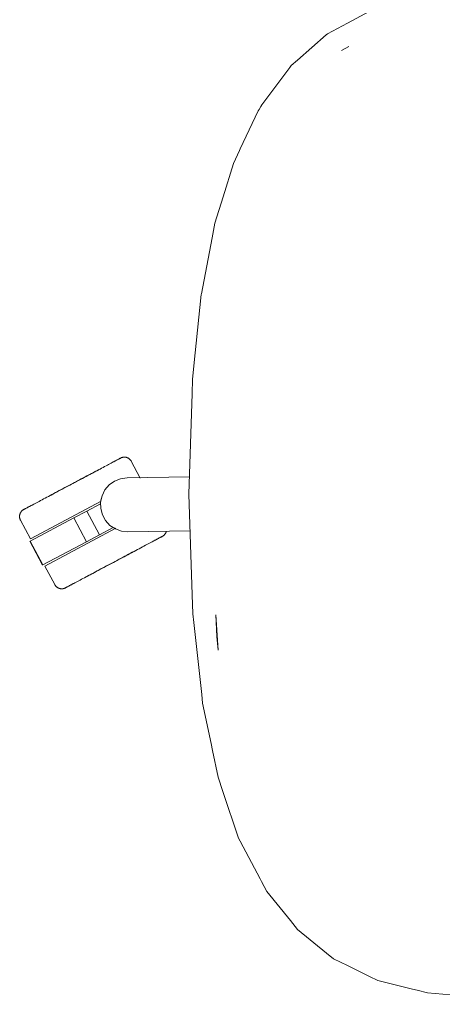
# Model space of a CAD drawing. Header units: millimetres. Extents: x 155927 to 295199, y -4084 to 97293.
# Drawn here: x 201344 to 201564, y 12467 to 12973 of the extents above; entities that cross this region are included whole.
import ezdxf

# ---------------------------------------------------------------- set-up
doc = ezdxf.new("R2010")
doc.units = ezdxf.units.MM
doc.header["$MEASUREMENT"] = 0
doc.layers.add('G-IMPT', color=8, linetype='CONTINUOUS', lineweight=9)
doc.layers.add('I-FURN', color=8, linetype='CONTINUOUS', lineweight=9)

msp = doc.modelspace()

# ---------------------------------------------------------------- linework, layer by layer
at = {"layer": 'G-IMPT'}
for p, q in [((201525.13, 12977.23), (201513.89, 12971.22)), ((201513.89, 12971.22), (201503.46, 12965.64)), ((201488.01, 12952.03), (201502.79, 12965.05)), ((201502.79, 12965.05), (201503.46, 12965.64)), ((201510.76, 12957.02), (201514.65, 12958.98)), ((201510.76, 12957.02), (201513.06, 12958.2)), ((201513.06, 12958.2), (201514.65, 12958.98)), ((201469.45, 12928.7), (201484.02, 12948.19)), ((201484.02, 12948.19), (201484.75, 12949.16)), ((201488.01, 12952.03), (201484.75, 12949.16)), ((201468.99, 12927.92), (201468.05, 12926.35)), ((201469.45, 12928.7), (201468.99, 12927.92)), ((201467.63, 12925.64), (201458.36, 12906)), ((201467.63, 12925.64), (201468.05, 12926.35)), ((201454.74, 12898.32), (201457.93, 12905.08)), ((201458.36, 12906), (201457.93, 12905.08)), ((201454.74, 12898.32), (201449.42, 12881.04)), ((201449.42, 12881.04), (201445.23, 12867.44)), ((201445.23, 12867.44), (201443.77, 12859.83)), ((201443.06, 12856.17), (201443.77, 12859.83)), ((201443.06, 12856.17), (201438.2, 12830.79)), ((201438.11, 12830.33), (201434.28, 12793.34)), ((201438.11, 12830.33), (201438.2, 12830.79)), ((201434.28, 12793.34), (201433.55, 12786.27)), ((201433.33, 12779.01), (201433.55, 12786.27)), ((201431.71, 12726.85), (201433.33, 12779.01)), ((201433.42, 12674.66), (201431.71, 12726.85)), ((201433.42, 12674.66), (201433.74, 12664.72)), ((201434.22, 12660.35), (201433.74, 12664.72)), ((201434.22, 12660.35), (201438.35, 12622.9)), ((201445.62, 12664.19), (201446.87, 12645.91)), ((201445.62, 12664.19), (201446.26, 12652.85)), ((201446.87, 12645.91), (201446.26, 12652.85)), ((201438.84, 12618.49), (201438.35, 12622.9)), ((201443.19, 12597.54), (201438.84, 12618.49)), ((201443.19, 12597.54), (201443.95, 12593.86)), ((201443.95, 12593.86), (201446.82, 12580.04)), ((201449.34, 12572.61), (201446.82, 12580.04)), ((201449.34, 12572.61), (201457.49, 12548.52)), ((201458.36, 12546.86), (201457.49, 12548.52)), ((201468.66, 12527.35), (201458.36, 12546.86)), ((201468.66, 12527.35), (201469.39, 12525.97)), ((201472.09, 12520.84), (201469.39, 12525.97)), ((201472.09, 12520.84), (201484.3, 12505.71)), ((201488.06, 12501.05), (201484.3, 12505.71)), ((201503.01, 12488.88), (201488.06, 12501.05)), ((201503.01, 12488.88), (201506.66, 12485.9)), ((201506.66, 12485.9), (201513.83, 12482.37)), ((201525.3, 12476.73), (201513.83, 12482.37)), ((201525.3, 12476.73), (201529.66, 12474.58)), ((201529.66, 12474.58), (201547.6, 12470.18)), ((201547.6, 12470.18), (201549.97, 12469.6)), ((201555.26, 12468.3), (201549.97, 12469.6)), ((201571.14, 12466.86), (201555.26, 12468.3))]:
    msp.add_line(p, q, dxfattribs=at)
at = {"layer": 'I-FURN'}
for p, q in [((201395.78, 12745.27), (201395.98, 12745.38)), ((201396.07, 12745.43), (201395.89, 12745.33)), ((201395.98, 12745.38), (201396.14, 12745.46)), ((201396.21, 12745.5), (201396.07, 12745.43)), ((201396.14, 12745.46), (201396.26, 12745.53)), ((201396.31, 12745.56), (201396.21, 12745.5)), ((201396.26, 12745.53), (201396.34, 12745.57)), ((201396.37, 12745.59), (201396.31, 12745.56)), ((201396.34, 12745.57), (201396.38, 12745.6)), ((201396.39, 12745.6), (201396.37, 12745.59)), ((201396.38, 12745.6), (201396.39, 12745.6)), ((201396.39, 12745.6), (201396.53, 12745.67)), ((201396.53, 12745.67), (201396.68, 12745.74)), ((201396.68, 12745.74), (201396.83, 12745.8)), ((201396.83, 12745.8), (201396.98, 12745.85)), ((201396.98, 12745.85), (201397.14, 12745.9)), ((201397.14, 12745.9), (201397.29, 12745.95)), ((201397.29, 12745.95), (201397.45, 12745.98)), ((201397.45, 12745.98), (201397.61, 12746.01)), ((201397.61, 12746.01), (201397.77, 12746.04)), ((201397.77, 12746.04), (201397.93, 12746.05)), ((201397.93, 12746.05), (201398.09, 12746.07)), ((201398.09, 12746.07), (201398.25, 12746.07)), ((201398.25, 12746.07), (201398.41, 12746.07)), ((201398.41, 12746.07), (201398.57, 12746.06)), ((201398.57, 12746.06), (201398.73, 12746.05)), ((201398.73, 12746.05), (201398.89, 12746.02)), ((201398.89, 12746.02), (201399.05, 12746)), ((201399.05, 12746), (201399.21, 12745.96)), ((201399.21, 12745.96), (201399.36, 12745.92)), ((201399.36, 12745.92), (201399.52, 12745.88)), ((201399.52, 12745.88), (201399.67, 12745.82)), ((201399.67, 12745.82), (201399.82, 12745.77)), ((201399.82, 12745.77), (201399.97, 12745.7)), ((201399.97, 12745.7), (201400.11, 12745.63)), ((201400.11, 12745.63), (201400.25, 12745.55)), ((201400.25, 12745.55), (201400.39, 12745.47)), ((201400.39, 12745.47), (201400.53, 12745.39)), ((201400.53, 12745.39), (201400.66, 12745.29)), ((201386.48, 12740.33), (201385.67, 12739.9)), ((201387.27, 12740.75), (201386.48, 12740.33)), ((201388.03, 12741.15), (201387.27, 12740.75)), ((201388.77, 12741.54), (201388.03, 12741.15)), ((201389.47, 12741.92), (201388.77, 12741.54)), ((201390.15, 12742.28), (201389.47, 12741.92)), ((201390.8, 12742.63), (201390.15, 12742.28)), ((201391.42, 12742.95), (201390.8, 12742.63)), ((201392, 12743.26), (201391.42, 12742.95)), ((201391.69, 12743.1), (201392.26, 12743.4)), ((201392.55, 12743.56), (201392, 12743.26)), ((201392.26, 12743.4), (201392.79, 12743.69)), ((201393.07, 12743.83), (201392.55, 12743.56)), ((201392.79, 12743.69), (201393.29, 12743.95)), ((201393.55, 12744.09), (201393.07, 12743.83)), ((201393.29, 12743.95), (201393.76, 12744.2)), ((201394, 12744.33), (201393.55, 12744.09)), ((201393.76, 12744.2), (201394.19, 12744.43)), ((201394.41, 12744.54), (201394, 12744.33)), ((201394.19, 12744.43), (201394.58, 12744.64)), ((201394.78, 12744.74), (201394.41, 12744.54)), ((201394.58, 12744.64), (201394.94, 12744.83)), ((201395.11, 12744.92), (201394.78, 12744.74)), ((201394.94, 12744.83), (201395.26, 12745)), ((201395.41, 12745.08), (201395.11, 12744.92)), ((201395.26, 12745), (201395.54, 12745.14)), ((201395.67, 12745.22), (201395.41, 12745.08)), ((201395.54, 12745.14), (201395.78, 12745.27)), ((201395.89, 12745.33), (201395.67, 12745.22)), ((201400.66, 12745.29), (201400.79, 12745.2)), ((201400.79, 12745.2), (201400.91, 12745.09)), ((201400.91, 12745.09), (201401.03, 12744.99)), ((201401.03, 12744.99), (201401.15, 12744.87)), ((201401.15, 12744.87), (201401.26, 12744.76)), ((201401.26, 12744.76), (201401.37, 12744.63)), ((201401.37, 12744.63), (201401.47, 12744.51)), ((201401.47, 12744.51), (201401.56, 12744.38)), ((201401.56, 12744.38), (201401.66, 12744.25)), ((201401.66, 12744.25), (201401.74, 12744.11)), ((201401.74, 12744.11), (201401.82, 12743.97)), ((201401.82, 12743.97), (201401.84, 12743.93)), ((201406.54, 12735.09), (201401.84, 12743.93)), ((201375.98, 12734.75), (201376.96, 12735.27)), ((201377.49, 12735.55), (201376.51, 12735.03)), ((201376.96, 12735.27), (201377.94, 12735.79)), ((201378.46, 12736.06), (201377.49, 12735.55)), ((201377.94, 12735.79), (201378.9, 12736.3)), ((201379.42, 12736.57), (201378.46, 12736.06)), ((201378.9, 12736.3), (201379.85, 12736.81)), ((201380.36, 12737.08), (201379.42, 12736.57)), ((201379.85, 12736.81), (201380.79, 12737.3)), ((201381.29, 12737.57), (201380.36, 12737.08)), ((201380.79, 12737.3), (201381.71, 12737.79)), ((201382.21, 12738.06), (201381.29, 12737.57)), ((201381.71, 12737.79), (201382.62, 12738.28)), ((201383.1, 12738.53), (201382.21, 12738.06)), ((201382.62, 12738.28), (201383.51, 12738.75)), ((201383.98, 12739), (201383.1, 12738.53)), ((201383.51, 12738.75), (201384.38, 12739.21)), ((201384.84, 12739.45), (201383.98, 12739)), ((201384.38, 12739.21), (201385.22, 12739.66)), ((201385.67, 12739.9), (201384.84, 12739.45)), ((201396.31, 12734.84), (201399.65, 12735.31)), ((201399.65, 12735.31), (201431.99, 12735.87)), ((201367.52, 12730.25), (201366.53, 12729.72)), ((201366.98, 12729.96), (201367.98, 12730.49)), ((201368.51, 12730.78), (201367.52, 12730.25)), ((201367.98, 12730.49), (201368.97, 12731.02)), ((201369.52, 12731.31), (201368.51, 12730.78)), ((201368.97, 12731.02), (201369.98, 12731.55)), ((201370.52, 12731.84), (201369.52, 12731.31)), ((201369.98, 12731.55), (201370.98, 12732.09)), ((201371.52, 12732.38), (201370.52, 12731.84)), ((201370.98, 12732.09), (201371.99, 12732.62)), ((201372.53, 12732.91), (201371.52, 12732.38)), ((201371.99, 12732.62), (201372.99, 12733.16)), ((201373.53, 12733.44), (201372.53, 12732.91)), ((201372.99, 12733.16), (201373.99, 12733.69)), ((201374.53, 12733.98), (201373.53, 12733.44)), ((201373.99, 12733.69), (201374.99, 12734.22)), ((201375.53, 12734.5), (201374.53, 12733.98)), ((201374.99, 12734.22), (201375.98, 12734.75)), ((201376.51, 12735.03), (201375.53, 12734.5)), ((201388.24, 12729.06), (201390.44, 12731.63)), ((201390.44, 12731.63), (201393.18, 12733.59)), ((201393.18, 12733.59), (201396.31, 12734.84)), ((201358.13, 12725.26), (201357.28, 12724.81)), ((201359, 12725.72), (201358.13, 12725.26)), ((201359.89, 12726.19), (201359, 12725.72)), ((201360.79, 12726.67), (201359.89, 12726.19)), ((201360.3, 12726.41), (201361.22, 12726.9)), ((201361.72, 12727.16), (201360.79, 12726.67)), ((201361.22, 12726.9), (201362.14, 12727.39)), ((201362.65, 12727.66), (201361.72, 12727.16)), ((201362.14, 12727.39), (201363.09, 12727.89)), ((201363.6, 12728.17), (201362.65, 12727.66)), ((201363.09, 12727.89), (201364.05, 12728.4)), ((201364.57, 12728.68), (201363.6, 12728.17)), ((201364.05, 12728.4), (201365.02, 12728.92)), ((201365.54, 12729.2), (201364.57, 12728.68)), ((201365.02, 12728.92), (201365.99, 12729.44)), ((201366.53, 12729.72), (201365.54, 12729.2)), ((201365.99, 12729.44), (201366.98, 12729.96)), ((201385.98, 12722.76), (201386.73, 12726.05)), ((201386.73, 12726.05), (201388.24, 12729.06)), ((201348.1, 12719.92), (201348.51, 12720.14)), ((201348.75, 12720.27), (201348.32, 12720.04)), ((201348.51, 12720.14), (201348.96, 12720.38)), ((201349.21, 12720.51), (201348.75, 12720.27)), ((201348.96, 12720.38), (201349.44, 12720.63)), ((201349.71, 12720.78), (201349.21, 12720.51)), ((201349.44, 12720.63), (201349.96, 12720.91)), ((201349.6, 12703.73), (201386.32, 12723.25)), ((201350.25, 12721.06), (201349.71, 12720.78)), ((201349.96, 12720.91), (201350.51, 12721.2)), ((201350.82, 12721.37), (201350.25, 12721.06)), ((201350.51, 12721.2), (201351.09, 12721.51)), ((201351.42, 12721.69), (201350.82, 12721.37)), ((201352.05, 12722.02), (201351.42, 12721.69)), ((201352.72, 12722.38), (201352.05, 12722.02)), ((201353.41, 12722.75), (201352.72, 12722.38)), ((201354.13, 12723.13), (201353.41, 12722.75)), ((201354.88, 12723.53), (201354.13, 12723.13)), ((201355.66, 12723.94), (201354.88, 12723.53)), ((201356.46, 12724.37), (201355.66, 12723.94)), ((201357.28, 12724.81), (201356.46, 12724.37)), ((201378.77, 12718.11), (201385.91, 12721.9)), ((201386.04, 12719.39), (201385.98, 12722.76)), ((201343.98, 12715.43), (201343.99, 12715.6)), ((201343.98, 12715.27), (201343.98, 12715.43)), ((201343.98, 12715.11), (201343.98, 12715.27)), ((201343.99, 12714.95), (201343.98, 12715.11)), ((201343.99, 12715.6), (201344, 12715.76)), ((201344, 12715.76), (201344.02, 12715.92)), ((201344.02, 12715.92), (201344.05, 12716.07)), ((201344.05, 12716.07), (201344.09, 12716.23)), ((201344.09, 12716.23), (201344.13, 12716.39)), ((201344.13, 12716.39), (201344.17, 12716.54)), ((201344.17, 12716.54), (201344.22, 12716.7)), ((201344.22, 12716.7), (201344.28, 12716.85)), ((201344.28, 12716.85), (201344.35, 12716.99)), ((201344.35, 12716.99), (201344.42, 12717.14)), ((201344.42, 12717.14), (201344.49, 12717.28)), ((201344.49, 12717.28), (201344.58, 12717.42)), ((201344.58, 12717.42), (201344.66, 12717.56)), ((201344.66, 12717.56), (201344.75, 12717.69)), ((201344.75, 12717.69), (201344.85, 12717.82)), ((201344.85, 12717.82), (201344.96, 12717.94)), ((201344.96, 12717.94), (201345.06, 12718.06)), ((201345.06, 12718.06), (201345.18, 12718.18)), ((201345.18, 12718.18), (201345.29, 12718.29)), ((201345.29, 12718.29), (201345.41, 12718.39)), ((201345.41, 12718.39), (201345.54, 12718.49)), ((201345.54, 12718.49), (201345.67, 12718.59)), ((201345.67, 12718.59), (201345.8, 12718.68)), ((201345.8, 12718.68), (201345.94, 12718.77)), ((201345.94, 12718.77), (201346.08, 12718.85)), ((201346.08, 12718.85), (201346.12, 12718.87)), ((201346.16, 12718.89), (201346.12, 12718.87)), ((201346.12, 12718.87), (201346.14, 12718.88)), ((201346.12, 12718.87), (201346.12, 12718.87)), ((201346.14, 12718.88), (201346.2, 12718.91)), ((201346.25, 12718.94), (201346.16, 12718.89)), ((201346.2, 12718.91), (201346.3, 12718.96)), ((201346.37, 12719), (201346.25, 12718.94)), ((201346.3, 12718.96), (201346.44, 12719.04)), ((201346.53, 12719.09), (201346.37, 12719)), ((201346.44, 12719.04), (201346.62, 12719.13)), ((201346.73, 12719.19), (201346.53, 12719.09)), ((201346.62, 12719.13), (201346.84, 12719.25)), ((201346.97, 12719.32), (201346.73, 12719.19)), ((201346.84, 12719.25), (201347.1, 12719.39)), ((201347.25, 12719.47), (201346.97, 12719.32)), ((201347.1, 12719.39), (201347.39, 12719.55)), ((201347.57, 12719.64), (201347.25, 12719.47)), ((201347.39, 12719.55), (201347.73, 12719.72)), ((201347.92, 12719.83), (201347.57, 12719.64)), ((201347.73, 12719.72), (201348.1, 12719.92)), ((201348.32, 12720.04), (201347.92, 12719.83)), ((201372.12, 12714.57), (201378.77, 12718.11)), ((201385.34, 12705.74), (201378.77, 12718.11)), ((201386.9, 12716.13), (201386.04, 12719.39)), ((201388.52, 12713.17), (201386.9, 12716.13)), ((201344.01, 12714.79), (201343.99, 12714.95)), ((201344.04, 12714.63), (201344.01, 12714.79)), ((201344.07, 12714.47), (201344.04, 12714.63)), ((201344.1, 12714.32), (201344.07, 12714.47)), ((201344.14, 12714.16), (201344.1, 12714.32)), ((201344.19, 12714.01), (201344.14, 12714.16)), ((201344.25, 12713.86), (201344.19, 12714.01)), ((201344.31, 12713.71), (201344.25, 12713.86)), ((201344.38, 12713.56), (201344.31, 12713.71)), ((201344.45, 12713.42), (201344.38, 12713.56)), ((201344.45, 12713.42), (201349.6, 12703.73)), ((201349.42, 12702.5), (201372.12, 12714.57)), ((201378.7, 12702.21), (201372.12, 12714.57)), ((201390.8, 12710.68), (201388.52, 12713.17)), ((201393.61, 12708.82), (201390.8, 12710.68)), ((201357.11, 12689.6), (201393.86, 12709.14)), ((201385.34, 12705.74), (201378.7, 12702.21)), ((201392.48, 12709.54), (201385.34, 12705.74)), ((201396.79, 12707.67), (201393.61, 12708.82)), ((201400.14, 12707.33), (201396.79, 12707.67)), ((201432.33, 12707.89), (201400.14, 12707.33)), ((201417.81, 12704.89), (201417.67, 12704.81)), ((201417.73, 12704.85), (201417.86, 12704.91)), ((201417.91, 12704.94), (201417.81, 12704.89)), ((201417.86, 12704.91), (201417.94, 12704.96)), ((201417.97, 12704.97), (201417.91, 12704.94)), ((201417.94, 12704.96), (201417.98, 12704.98)), ((201417.99, 12704.98), (201417.97, 12704.97)), ((201417.98, 12704.98), (201417.99, 12704.98)), ((201418.02, 12705), (201417.99, 12704.98)), ((201418.16, 12705.08), (201418.02, 12705)), ((201418.3, 12705.17), (201418.16, 12705.08)), ((201418.43, 12705.26), (201418.3, 12705.17)), ((201418.56, 12705.36), (201418.43, 12705.26)), ((201418.69, 12705.46), (201418.56, 12705.36)), ((201418.81, 12705.56), (201418.69, 12705.46)), ((201418.93, 12705.67), (201418.81, 12705.56)), ((201419.04, 12705.79), (201418.93, 12705.67)), ((201419.15, 12705.91), (201419.04, 12705.79)), ((201419.25, 12706.03), (201419.15, 12705.91)), ((201419.35, 12706.16), (201419.25, 12706.03)), ((201419.44, 12706.29), (201419.35, 12706.16)), ((201419.53, 12706.43), (201419.44, 12706.29)), ((201419.61, 12706.57), (201419.53, 12706.43)), ((201419.69, 12706.71), (201419.61, 12706.57)), ((201419.76, 12706.86), (201419.69, 12706.71)), ((201419.82, 12707), (201419.76, 12706.86)), ((201419.88, 12707.15), (201419.82, 12707)), ((201419.93, 12707.31), (201419.88, 12707.15)), ((201419.98, 12707.46), (201419.93, 12707.31)), ((201420.02, 12707.62), (201419.98, 12707.46)), ((201349.24, 12702.41), (201355.82, 12690.05)), ((201355.99, 12690.14), (201349.42, 12702.5)), ((201378.7, 12702.21), (201355.99, 12690.14)), ((201407.64, 12699.48), (201408.44, 12699.91)), ((201408.44, 12699.91), (201409.22, 12700.32)), ((201409.22, 12700.32), (201409.97, 12700.72)), ((201409.97, 12700.72), (201410.69, 12701.1)), ((201410.69, 12701.1), (201411.39, 12701.47)), ((201411.39, 12701.47), (201412.05, 12701.83)), ((201412.05, 12701.83), (201412.68, 12702.16)), ((201412.68, 12702.16), (201413.28, 12702.48)), ((201413.6, 12702.65), (201413.01, 12702.34)), ((201413.28, 12702.48), (201413.85, 12702.79)), ((201414.15, 12702.94), (201413.6, 12702.65)), ((201413.85, 12702.79), (201414.39, 12703.07)), ((201414.66, 12703.22), (201414.15, 12702.94)), ((201414.39, 12703.07), (201414.89, 12703.34)), ((201415.15, 12703.47), (201414.66, 12703.22)), ((201414.89, 12703.34), (201415.36, 12703.58)), ((201415.59, 12703.71), (201415.15, 12703.47)), ((201415.36, 12703.58), (201415.79, 12703.81)), ((201416, 12703.93), (201415.59, 12703.71)), ((201415.79, 12703.81), (201416.18, 12704.02)), ((201416.38, 12704.13), (201416, 12703.93)), ((201416.18, 12704.02), (201416.53, 12704.21)), ((201416.71, 12704.3), (201416.38, 12704.13)), ((201416.53, 12704.21), (201416.85, 12704.38)), ((201417.01, 12704.46), (201416.71, 12704.3)), ((201416.85, 12704.38), (201417.13, 12704.53)), ((201417.27, 12704.6), (201417.01, 12704.46)), ((201417.13, 12704.53), (201417.37, 12704.66)), ((201417.49, 12704.72), (201417.27, 12704.6)), ((201417.37, 12704.66), (201417.57, 12704.76)), ((201417.67, 12704.81), (201417.49, 12704.72)), ((201417.57, 12704.76), (201417.73, 12704.85)), ((201399.09, 12694.93), (201398.11, 12694.41)), ((201398.56, 12694.65), (201399.53, 12695.17)), ((201400.06, 12695.45), (201399.09, 12694.93)), ((201399.53, 12695.17), (201400.5, 12695.68)), ((201401.01, 12695.96), (201400.06, 12695.45)), ((201400.5, 12695.68), (201401.45, 12696.19)), ((201401.96, 12696.46), (201401.01, 12695.96)), ((201401.45, 12696.19), (201402.39, 12696.69)), ((201402.89, 12696.95), (201401.96, 12696.46)), ((201402.39, 12696.69), (201403.31, 12697.18)), ((201403.8, 12697.44), (201402.89, 12696.95)), ((201403.31, 12697.18), (201404.22, 12697.66)), ((201404.22, 12697.66), (201405.1, 12698.13)), ((201405.1, 12698.13), (201405.97, 12698.59)), ((201405.97, 12698.59), (201406.82, 12699.04)), ((201406.82, 12699.04), (201407.64, 12699.48)), ((201388.58, 12689.35), (201389.57, 12689.87)), ((201390.11, 12690.16), (201389.11, 12689.63)), ((201389.57, 12689.87), (201390.57, 12690.41)), ((201391.11, 12690.69), (201390.11, 12690.16)), ((201390.57, 12690.41), (201391.57, 12690.94)), ((201392.12, 12691.23), (201391.11, 12690.69)), ((201391.57, 12690.94), (201392.58, 12691.47)), ((201393.12, 12691.76), (201392.12, 12691.23)), ((201392.58, 12691.47), (201393.58, 12692.01)), ((201394.13, 12692.3), (201393.12, 12691.76)), ((201393.58, 12692.01), (201394.59, 12692.54)), ((201395.13, 12692.83), (201394.13, 12692.3)), ((201394.59, 12692.54), (201395.59, 12693.07)), ((201396.13, 12693.36), (201395.13, 12692.83)), ((201395.59, 12693.07), (201396.59, 12693.6)), ((201397.12, 12693.89), (201396.13, 12693.36)), ((201396.59, 12693.6), (201397.58, 12694.13)), ((201398.11, 12694.41), (201397.12, 12693.89)), ((201397.58, 12694.13), (201398.56, 12694.65)), ((201357.11, 12689.6), (201362.26, 12679.92)), ((201379.73, 12684.64), (201378.88, 12684.19)), ((201379.27, 12684.4), (201380.12, 12684.85)), ((201380.6, 12685.1), (201379.73, 12684.64)), ((201380.12, 12684.85), (201381, 12685.32)), ((201381.48, 12685.57), (201380.6, 12685.1)), ((201381, 12685.32), (201381.9, 12685.79)), ((201382.39, 12686.05), (201381.48, 12685.57)), ((201381.9, 12685.79), (201382.81, 12686.28)), ((201383.31, 12686.55), (201382.39, 12686.05)), ((201382.81, 12686.28), (201383.74, 12686.77)), ((201384.25, 12687.04), (201383.31, 12686.55)), ((201383.74, 12686.77), (201384.68, 12687.28)), ((201385.2, 12687.55), (201384.25, 12687.04)), ((201384.68, 12687.28), (201385.64, 12687.78)), ((201386.16, 12688.06), (201385.2, 12687.55)), ((201385.64, 12687.78), (201386.61, 12688.3)), ((201387.14, 12688.58), (201386.16, 12688.06)), ((201386.61, 12688.3), (201387.59, 12688.82)), ((201388.12, 12689.1), (201387.14, 12688.58)), ((201387.59, 12688.82), (201388.58, 12689.35)), ((201389.11, 12689.63), (201388.12, 12689.1)), ((201362.28, 12679.88), (201362.26, 12679.92)), ((201362.36, 12679.74), (201362.28, 12679.88)), ((201362.45, 12679.6), (201362.36, 12679.74)), ((201362.54, 12679.47), (201362.45, 12679.6)), ((201370.34, 12679.65), (201369.91, 12679.42)), ((201370.11, 12679.52), (201370.55, 12679.76)), ((201370.81, 12679.9), (201370.34, 12679.65)), ((201370.55, 12679.76), (201371.03, 12680.02)), ((201371.31, 12680.16), (201370.81, 12679.9)), ((201371.03, 12680.02), (201371.55, 12680.29)), ((201371.84, 12680.45), (201371.31, 12680.16)), ((201371.55, 12680.29), (201372.1, 12680.59)), ((201372.41, 12680.75), (201371.84, 12680.45)), ((201372.1, 12680.59), (201372.69, 12680.9)), ((201372.69, 12680.9), (201373.3, 12681.22)), ((201373.3, 12681.22), (201373.95, 12681.57)), ((201373.95, 12681.57), (201374.63, 12681.93)), ((201374.63, 12681.93), (201375.34, 12682.31)), ((201375.34, 12682.31), (201376.07, 12682.7)), ((201376.07, 12682.7), (201376.83, 12683.1)), ((201376.83, 12683.1), (201377.62, 12683.52)), ((201377.62, 12683.52), (201378.43, 12683.95)), ((201378.43, 12683.95), (201379.27, 12684.4)), ((201362.63, 12679.34), (201362.54, 12679.47)), ((201362.74, 12679.22), (201362.63, 12679.34)), ((201362.84, 12679.09), (201362.74, 12679.22)), ((201362.95, 12678.98), (201362.84, 12679.09)), ((201363.07, 12678.86), (201362.95, 12678.98)), ((201363.19, 12678.76), (201363.07, 12678.86)), ((201363.31, 12678.65), (201363.19, 12678.76)), ((201363.44, 12678.56), (201363.31, 12678.65)), ((201363.57, 12678.46), (201363.44, 12678.56)), ((201363.71, 12678.38), (201363.57, 12678.46)), ((201363.85, 12678.3), (201363.71, 12678.38)), ((201363.99, 12678.22), (201363.85, 12678.3)), ((201364.13, 12678.15), (201363.99, 12678.22)), ((201364.28, 12678.08), (201364.13, 12678.15)), ((201364.43, 12678.03), (201364.28, 12678.08)), ((201364.59, 12677.97), (201364.43, 12678.03)), ((201364.74, 12677.93), (201364.59, 12677.97)), ((201364.9, 12677.89), (201364.74, 12677.93)), ((201365.05, 12677.85), (201364.9, 12677.89)), ((201365.21, 12677.83), (201365.05, 12677.85)), ((201365.37, 12677.8), (201365.21, 12677.83)), ((201365.53, 12677.79), (201365.37, 12677.8)), ((201365.69, 12677.78), (201365.53, 12677.79)), ((201365.85, 12677.78), (201365.69, 12677.78)), ((201366.02, 12677.78), (201365.85, 12677.78)), ((201366.18, 12677.8), (201366.02, 12677.78)), ((201366.34, 12677.81), (201366.18, 12677.8)), ((201366.5, 12677.84), (201366.34, 12677.81)), ((201366.65, 12677.87), (201366.5, 12677.84)), ((201366.81, 12677.9), (201366.65, 12677.87)), ((201366.97, 12677.95), (201366.81, 12677.9)), ((201367.12, 12678), (201366.97, 12677.95)), ((201367.27, 12678.05), (201367.12, 12678)), ((201367.42, 12678.11), (201367.27, 12678.05)), ((201367.57, 12678.18), (201367.42, 12678.11)), ((201367.71, 12678.25), (201367.57, 12678.18)), ((201367.71, 12678.25), (201367.73, 12678.26)), ((201367.72, 12678.25), (201367.71, 12678.25)), ((201367.76, 12678.28), (201367.72, 12678.25)), ((201367.73, 12678.26), (201367.79, 12678.29)), ((201367.84, 12678.32), (201367.76, 12678.28)), ((201367.79, 12678.29), (201367.89, 12678.35)), ((201367.96, 12678.39), (201367.84, 12678.32)), ((201367.89, 12678.35), (201368.03, 12678.42)), ((201368.13, 12678.47), (201367.96, 12678.39)), ((201368.03, 12678.42), (201368.21, 12678.52)), ((201368.33, 12678.58), (201368.13, 12678.47)), ((201368.21, 12678.52), (201368.43, 12678.63)), ((201368.57, 12678.71), (201368.33, 12678.58)), ((201368.43, 12678.63), (201368.69, 12678.77)), ((201368.85, 12678.85), (201368.57, 12678.71)), ((201368.69, 12678.77), (201368.99, 12678.93)), ((201369.16, 12679.02), (201368.85, 12678.85)), ((201368.99, 12678.93), (201369.32, 12679.11)), ((201369.52, 12679.21), (201369.16, 12679.02)), ((201369.32, 12679.11), (201369.7, 12679.31)), ((201369.91, 12679.42), (201369.52, 12679.21)), ((201369.7, 12679.31), (201370.11, 12679.52))]:
    msp.add_line(p, q, dxfattribs=at)
msp.add_arc((201399.71, 12721.31), 13.81, 162.664, 167.6527, dxfattribs=at)
msp.add_open_spline([(201386.1, 12723.68), (201386.18, 12724.11), (201386.28, 12724.53), (201386.39, 12724.95)], degree=3, dxfattribs=at)

doc.saveas('drawing.dxf')
